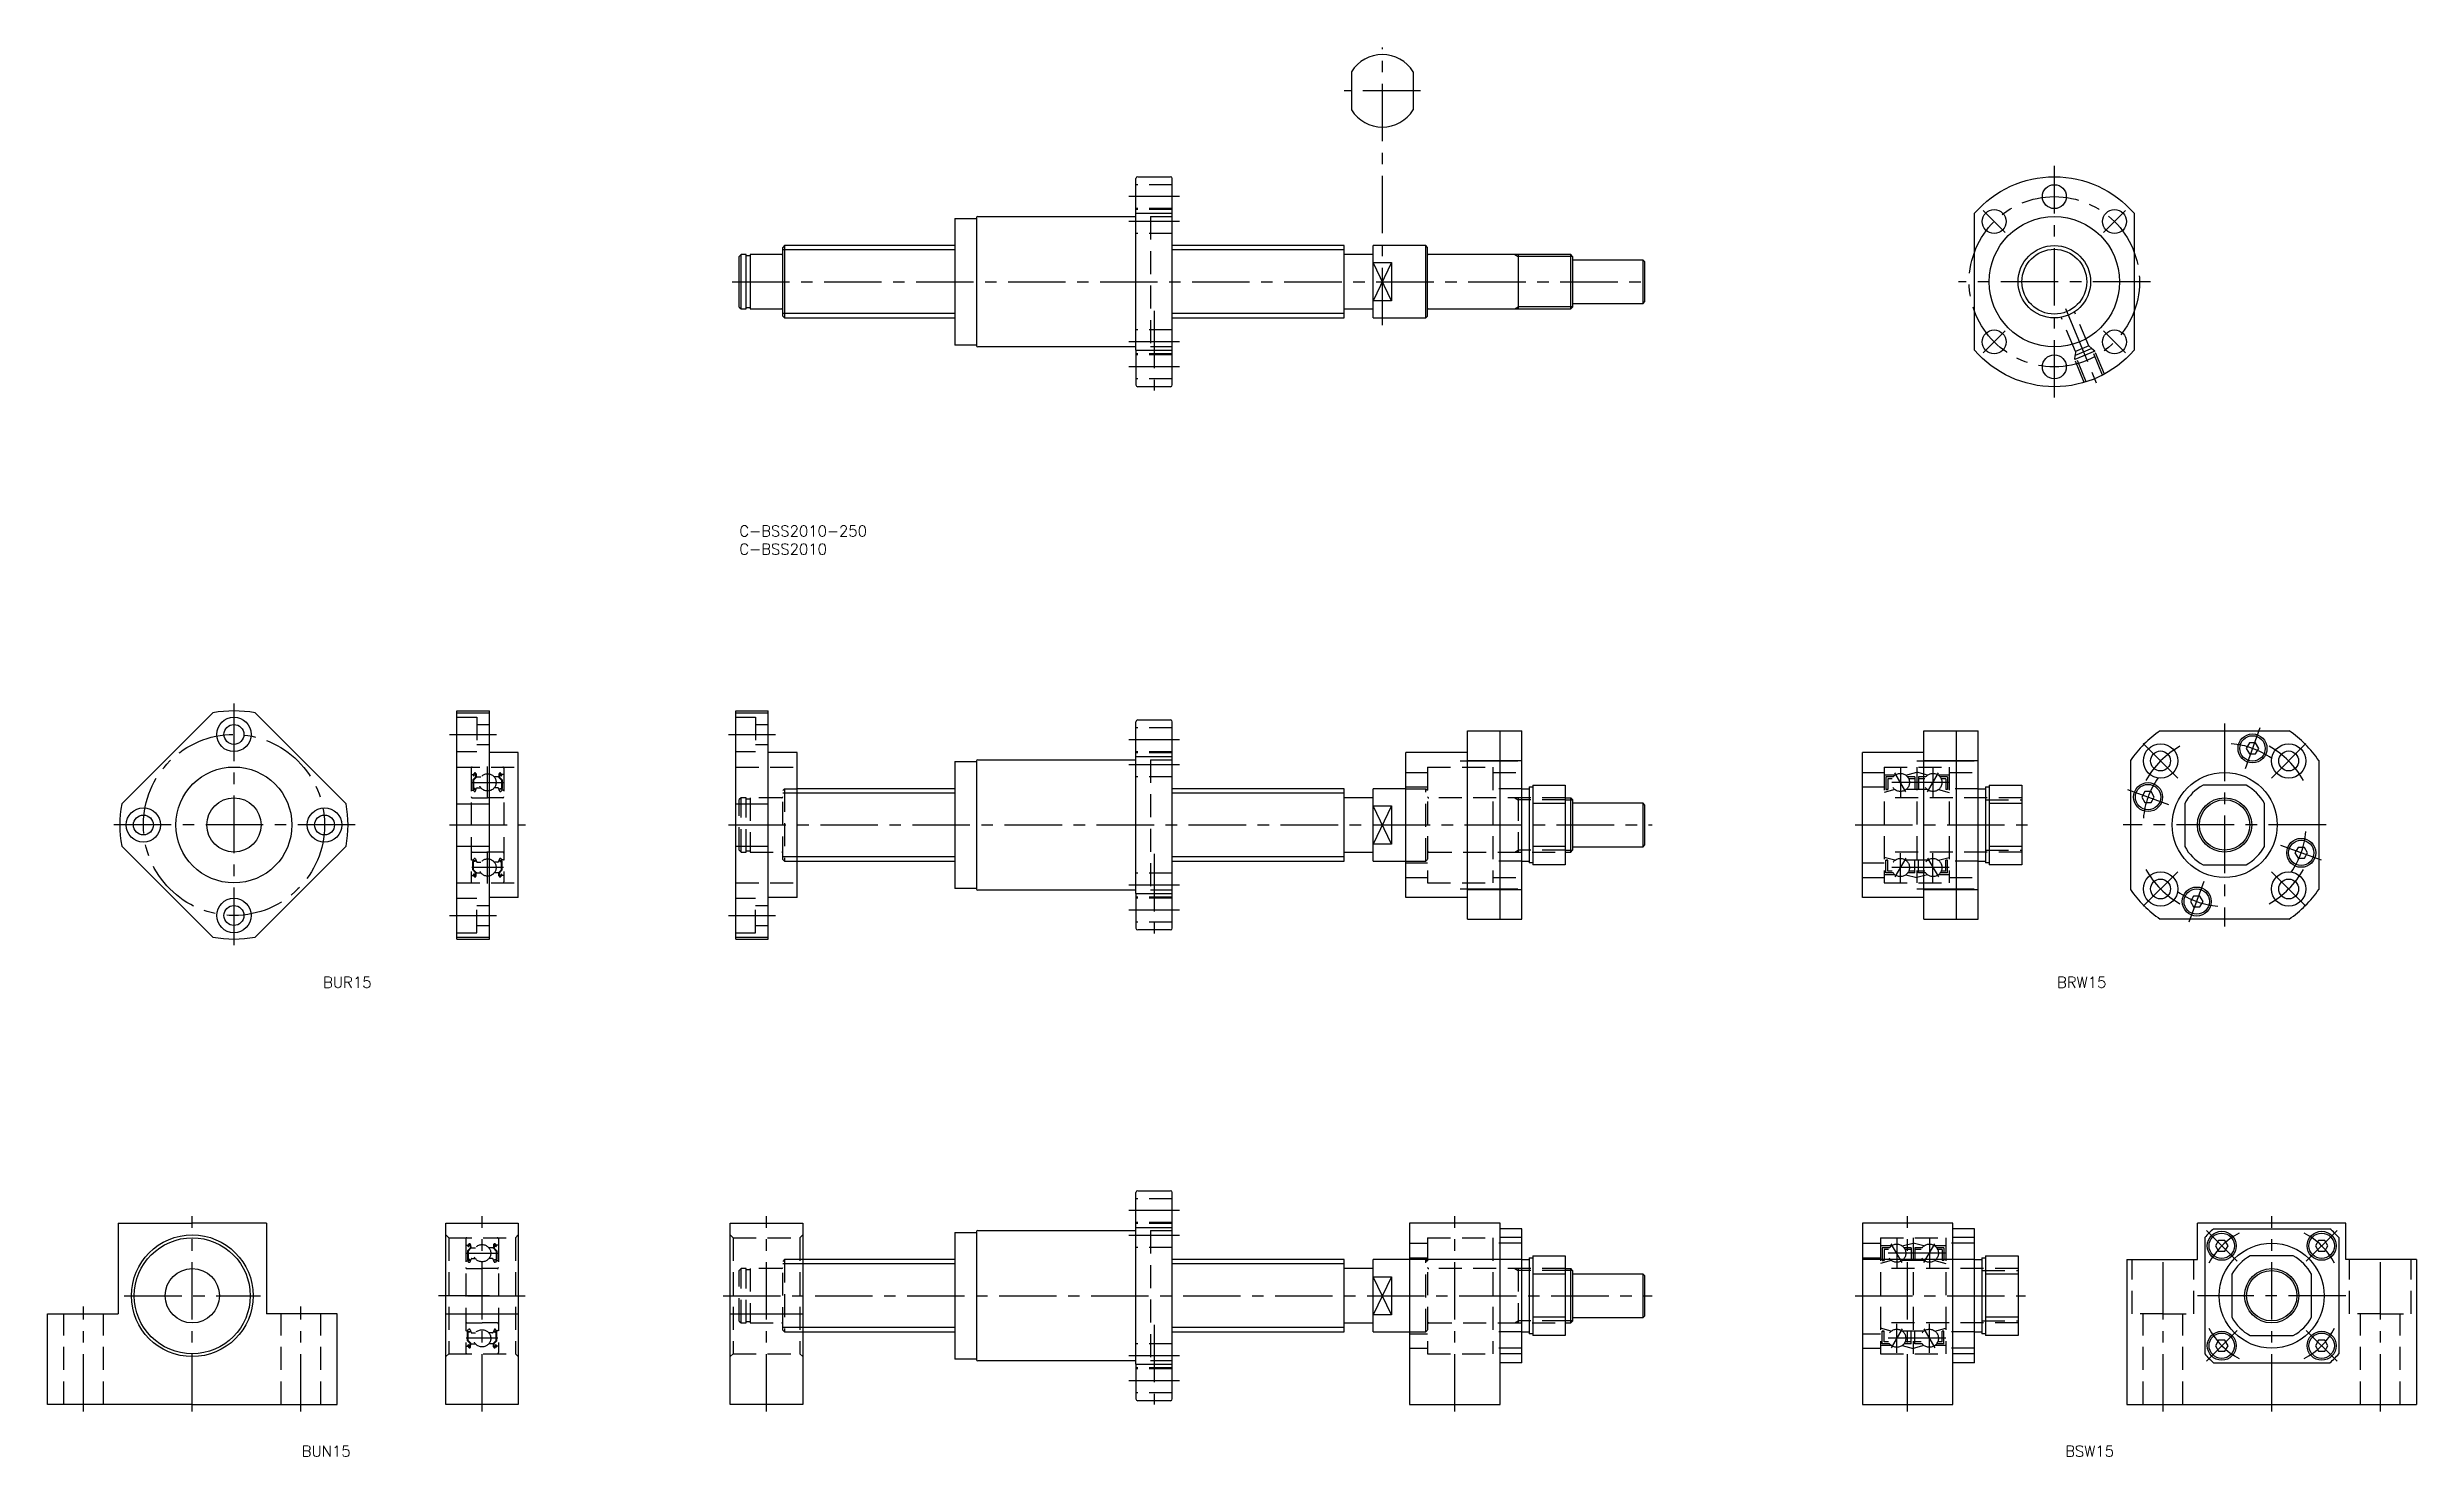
# Model space of a CAD drawing. Extents: x -191 to 463, y -257 to 132.
import ezdxf

# ---------------------------------------------------------------- set-up
doc = ezdxf.new("R2010")
doc.units = 0
doc.header["$LTSCALE"] = 0.5
doc.linetypes.add('CENTER', pattern=[50.8, 31.75, -6.35, 6.35, -6.35])
doc.linetypes.add('DASHED', pattern=[19.05, 12.7, -6.35])
doc.layers.get('0').update_dxf_attribs({"linetype": 'CONTINUOUS'})
doc.layers.add('CENTER', color=1, linetype='CENTER')
doc.styles.get("Standard").update_dxf_attribs({"font": 'txt.shx', "height": 3, "bigfont": 'bigfont.shx'})

# ---------------------------------------------------------------- blocks, each defined once
blk = doc.blocks.new('*U34')
at = {"color": 7, "linetype": 'CONTINUOUS'}
blk.add_text('BUR15', height=3, dxfattribs=at).set_placement((-114.89, -127.62))
blk = doc.blocks.new('*U35')
at = {"color": 7, "linetype": 'CONTINUOUS'}
blk.add_text('BRW15', height=3, dxfattribs=at).set_placement((363.75, -127.62))
blk = doc.blocks.new('*U36')
at = {"color": 7, "linetype": 'CONTINUOUS'}
blk.add_text('BUN15', height=3, dxfattribs=at).set_placement((-120.79, -257.08))
blk = doc.blocks.new('*U37')
at = {"color": 7, "linetype": 'CONTINUOUS'}
blk.add_text('BSW15', height=3, dxfattribs=at).set_placement((365.98, -257.08))
blk = doc.blocks.new('*U38')
at = {"color": 7, "linetype": 'CONTINUOUS'}
blk.add_text('C-BSS2010-250', height=3, dxfattribs=at).set_placement((0, -3))
blk = doc.blocks.new('*U39')
at = {"color": 7, "linetype": 'CONTINUOUS'}
blk.add_text('C-BSS2010', height=3, dxfattribs=at).set_placement((0, -8))

msp = doc.modelspace()

# ---------------------------------------------------------------- linework, layer by layer
at = {"color": 7, "linetype": 'CONTINUOUS'}
for p, q in [((169, 125.32), (169, 114.79)), ((186, 125.32), (186, 114.79)), ((109.5, 86.23), (109.5, 95.84)), ((110, 96.34), (119, 96.34)), ((119.5, 38.84), (119.5, 95.84)), ((65.5, 85.04), (65.5, 49.64)), ((65.8, 85.34), (109.5, 85.34)), ((109.5, 48.45), (109.5, 86.23)), ((109.5, 86.23), (119.5, 86.23)), ((341, 48.45), (341, 86.23)), ((385, 86.23), (385, 48.45)), ((59.5, 84.84), (59.5, 49.84)), ((59.5, 84.84), (65.5, 84.84)), ((0.5, 74.84), (0, 74.34)), ((0, 60.34), (0, 74.34)), ((1.85, 74.84), (0.5, 74.84)), ((0.5, 59.84), (0.5, 74.84)), ((1.85, 59.84), (1.85, 74.84)), ((3, 74.49), (1.85, 74.49)), ((11.7, 74.84), (3, 74.84)), ((3, 74.84), (3, 59.84)), ((12.5, 77.34), (12, 76.84)), ((12, 57.84), (12, 76.84)), ((12.5, 77.34), (12.5, 57.34)), ((59.5, 77.34), (12.5, 77.34)), ((167, 77.34), (119.5, 77.34)), ((167, 57.34), (167, 77.34)), ((175, 74.84), (167, 74.84)), ((189.5, 77.34), (175, 77.34)), ((175, 57.34), (175, 77.34)), ((175, 72.61), (180, 72.61)), ((180, 72.61), (180, 62.07)), ((190, 76.84), (189.5, 77.34)), ((189.5, 57.34), (189.5, 77.34)), ((190, 57.84), (190, 76.84)), ((229.5, 74.84), (190.3, 74.84)), ((215, 74.84), (215, 59.84)), ((230, 74.34), (229.5, 74.84)), ((229.5, 59.84), (229.5, 74.84)), ((230, 74.34), (230, 60.34)), ((249.5, 73.34), (230, 73.34)), ((250, 72.84), (249.5, 73.34)), ((249.5, 61.34), (249.5, 73.34)), ((250, 61.84), (250, 72.84)), ((0, 60.34), (0.5, 59.84)), ((0.5, 59.84), (1.85, 59.84)), ((1.85, 60.19), (3, 60.19)), ((3, 59.84), (11.7, 59.84)), ((167, 59.84), (175, 59.84)), ((180, 62.07), (175, 62.07)), ((190.3, 59.84), (229.5, 59.84)), ((229.5, 59.84), (230, 60.34)), ((230, 61.34), (249.5, 61.34)), ((249.5, 61.34), (250, 61.84)), ((12, 57.84), (12.5, 57.34)), ((12.5, 57.34), (59.5, 57.34)), ((119.5, 57.34), (167, 57.34)), ((175, 57.34), (189.5, 57.34)), ((189.5, 57.34), (190, 57.84)), ((65.5, 49.84), (59.5, 49.84)), ((109.5, 49.34), (65.8, 49.34)), ((109.5, 48.45), (109.5, 38.84)), ((109.5, 48.45), (119.5, 48.45)), ((119, 38.34), (110, 38.34)), ((-170.46, -76.85), (-145.31, -51.7)), ((-133.69, -51.7), (-108.54, -76.85)), ((-78, -114.16), (-78, -51.16)), ((-78, -51.16), (-69, -51.16)), ((-78, -51.7), (-69, -51.7)), ((-69, -114.16), (-69, -51.16)), ((-1, -114.16), (-1, -51.16)), ((-1, -51.16), (8, -51.16)), ((-1, -51.7), (8, -51.7)), ((8, -114.16), (8, -51.16)), ((109.5, -63.77), (109.5, -54.16)), ((110, -53.66), (119, -53.66)), ((119.5, -111.16), (119.5, -54.16)), ((201, -108.66), (201, -56.66)), ((201, -56.66), (216, -56.66)), ((210, -108.66), (210, -56.66)), ((216, -108.66), (216, -56.66)), ((327, -108.66), (327, -56.66)), ((327, -56.66), (342, -56.66)), ((336, -108.66), (336, -56.66)), ((342, -108.66), (342, -56.66)), ((392.22, -56.66), (427.78, -56.66)), ((-61, -62.66), (-69, -62.66)), ((-61, -102.66), (-61, -62.66)), ((16, -62.66), (8, -62.66)), ((16, -102.66), (16, -62.66)), ((59.5, -65.16), (59.5, -100.16)), ((59.5, -65.16), (65.5, -65.16)), ((65.5, -64.96), (65.5, -100.36)), ((65.8, -64.66), (109.5, -64.66)), ((109.5, -101.55), (109.5, -63.77)), ((109.5, -63.77), (119.5, -63.77)), ((184, -102.66), (184, -62.66)), ((201, -62.66), (184, -62.66)), ((201, -64.88), (216, -64.88)), ((310, -102.66), (310, -62.66)), ((327, -62.66), (310, -62.66)), ((327, -64.88), (342, -64.88)), ((384, -64.88), (384, -100.44)), ((436, -64.88), (436, -100.44)), ((219, -71.66), (228, -71.66)), ((219, -71.66), (219, -93.66)), ((228, -71.66), (228, -93.66)), ((345, -71.66), (354, -71.66)), ((345, -71.66), (345, -93.66)), ((354, -71.66), (354, -93.66)), ((415.94, -71.66), (404.06, -71.66)), ((-78, -76.85), (-69, -76.85)), ((-1, -76.85), (8, -76.85)), ((59.5, -72.66), (16, -72.66)), ((167, -72.66), (119.5, -72.66)), ((167, -92.66), (167, -72.66)), ((175, -75.16), (167, -75.16)), ((184, -72.66), (175, -72.66)), ((175, -92.66), (175, -72.66)), ((175, -77.39), (180, -77.39)), ((180, -77.39), (180, -87.93)), ((216, -72.66), (218, -72.66)), ((218, -72.16), (218, -93.16)), ((218, -72.16), (219, -72.16)), ((228, -76.72), (219, -76.72)), ((228, -75.16), (229.5, -75.16)), ((230, -75.66), (229.5, -75.16)), ((229.5, -90.16), (229.5, -75.16)), ((230, -75.66), (230, -89.66)), ((249.5, -76.66), (230, -76.66)), ((250, -77.16), (249.5, -76.66)), ((249.5, -88.66), (249.5, -76.66)), ((250, -88.16), (250, -77.16)), ((342, -72.66), (344, -72.66)), ((344, -72.16), (344, -93.16)), ((344, -72.16), (345, -72.16)), ((354, -76.72), (345, -76.72)), ((399, -76.72), (399, -88.6)), ((421, -88.6), (421, -76.72)), ((-170.46, -88.47), (-145.31, -113.62)), ((-133.69, -113.62), (-108.54, -88.47)), ((-78, -88.47), (-69, -88.47)), ((-1, -88.47), (8, -88.47)), ((167, -90.16), (175, -90.16)), ((180, -87.93), (175, -87.93)), ((228, -88.6), (219, -88.6)), ((228, -90.16), (229.5, -90.16)), ((229.5, -90.16), (230, -89.66)), ((230, -88.66), (249.5, -88.66)), ((249.5, -88.66), (250, -88.16)), ((354, -88.6), (345, -88.6)), ((16, -92.66), (59.5, -92.66)), ((119.5, -92.66), (167, -92.66)), ((175, -92.66), (184, -92.66)), ((216, -92.66), (218, -92.66)), ((219, -93.16), (218, -93.16)), ((228, -93.66), (219, -93.66)), ((342, -92.66), (344, -92.66)), ((345, -93.16), (344, -93.16)), ((354, -93.66), (345, -93.66)), ((404.06, -93.66), (415.94, -93.66)), ((-61, -102.66), (-69, -102.66)), ((16, -102.66), (8, -102.66)), ((65.5, -100.16), (59.5, -100.16)), ((109.5, -100.66), (65.8, -100.66)), ((109.5, -101.55), (109.5, -111.16)), ((109.5, -101.55), (119.5, -101.55)), ((201, -102.66), (184, -102.66)), ((201, -100.44), (216, -100.44)), ((327, -102.66), (310, -102.66)), ((327, -100.44), (342, -100.44)), ((201, -108.66), (216, -108.66)), ((327, -108.66), (342, -108.66)), ((427.78, -108.66), (392.22, -108.66)), ((-78, -113.62), (-69, -113.62)), ((-78, -114.16), (-69, -114.16)), ((-1, -113.62), (8, -113.62)), ((-1, -114.16), (8, -114.16)), ((119, -111.66), (110, -111.66)), ((109.5, -193.77), (109.5, -184.16)), ((110, -183.66), (119, -183.66)), ((119.5, -241.16), (119.5, -184.16)), ((-171.5, -192.66), (-151, -192.66)), ((-171.5, -192.66), (-171.5, -217.66)), ((-130.5, -192.66), (-151, -192.66)), ((-130.5, -192.66), (-130.5, -217.66)), ((-81, -242.66), (-81, -192.66)), ((-81, -192.66), (-61, -192.66)), ((-61, -192.66), (-61, -242.66)), ((-2.5, -242.66), (-2.5, -192.66)), ((-2.5, -192.66), (17.5, -192.66)), ((17.5, -192.66), (17.5, -242.66)), ((59.5, -195.16), (59.5, -230.16)), ((59.5, -195.16), (65.5, -195.16)), ((65.5, -194.96), (65.5, -230.36)), ((65.8, -194.66), (109.5, -194.66)), ((109.5, -231.55), (109.5, -193.77)), ((109.5, -193.77), (119.5, -193.77)), ((210, -192.66), (185, -192.66)), ((185, -192.66), (185, -242.66)), ((210, -242.66), (210, -192.66)), ((216, -194.16), (210, -194.16)), ((216, -231.16), (216, -194.16)), ((335, -192.66), (310, -192.66)), ((310, -192.66), (310, -242.66)), ((335, -242.66), (335, -192.66)), ((341, -194.16), (335, -194.16)), ((341, -231.16), (341, -194.16)), ((443.5, -192.66), (402.5, -192.66)), ((402.5, -202.66), (402.5, -192.66)), ((406.94, -194.16), (439.06, -194.16)), ((443.5, -202.66), (443.5, -192.66)), ((59.5, -202.66), (17.5, -202.66)), ((167, -202.66), (119.5, -202.66)), ((167, -222.66), (167, -202.66)), ((210, -202.66), (175, -202.66)), ((175, -222.66), (175, -202.66)), ((216, -196.6), (210, -196.6)), ((216, -202.66), (218, -202.66)), ((218, -202.16), (218, -223.16)), ((218, -202.16), (219, -202.16)), ((219, -201.66), (228, -201.66)), ((219, -201.66), (219, -223.66)), ((228, -201.66), (228, -223.66)), ((335, -202.66), (310, -202.66)), ((341, -196.6), (335, -196.6)), ((341, -202.66), (343, -202.66)), ((343, -202.16), (343, -223.16)), ((343, -202.16), (344, -202.16)), ((344, -201.66), (353, -201.66)), ((344, -201.66), (344, -223.66)), ((353, -201.66), (353, -223.66)), ((383, -202.66), (383, -242.66)), ((383, -202.66), (402.5, -202.66)), ((404.5, -196.6), (404.5, -228.72)), ((428.94, -201.66), (417.06, -201.66)), ((441.5, -196.6), (441.5, -228.72)), ((463, -202.66), (443.5, -202.66)), ((463, -202.66), (463, -242.66)), ((175, -205.16), (167, -205.16)), ((175, -207.39), (180, -207.39)), ((180, -207.39), (180, -217.93)), ((228, -206.72), (219, -206.72)), ((228, -205.16), (229.5, -205.16)), ((230, -205.66), (229.5, -205.16)), ((229.5, -220.16), (229.5, -205.16)), ((230, -205.66), (230, -219.66)), ((249.5, -206.66), (230, -206.66)), ((250, -207.16), (249.5, -206.66)), ((249.5, -218.66), (249.5, -206.66)), ((250, -218.16), (250, -207.16)), ((353, -206.72), (344, -206.72)), ((412, -206.72), (412, -218.6)), ((434, -218.6), (434, -206.72)), ((-191, -242.66), (-191, -217.66)), ((-111, -242.66), (-111, -217.66)), ((-81, -217.66), (-61, -217.66)), ((-2.5, -217.66), (17.5, -217.66)), ((167, -220.16), (175, -220.16)), ((180, -217.93), (175, -217.93)), ((228, -218.6), (219, -218.6)), ((228, -220.16), (229.5, -220.16)), ((229.5, -220.16), (230, -219.66)), ((230, -218.66), (249.5, -218.66)), ((249.5, -218.66), (250, -218.16)), ((353, -218.6), (344, -218.6)), ((17.5, -222.66), (59.5, -222.66)), ((119.5, -222.66), (167, -222.66)), ((175, -222.66), (185, -222.66)), ((216, -228.72), (210, -228.72)), ((216, -222.66), (218, -222.66)), ((219, -223.16), (218, -223.16)), ((228, -223.66), (219, -223.66)), ((341, -228.72), (335, -228.72)), ((341, -222.66), (343, -222.66)), ((344, -223.16), (343, -223.16)), ((353, -223.66), (344, -223.66)), ((417.06, -223.66), (428.94, -223.66)), ((65.5, -230.16), (59.5, -230.16)), ((109.5, -230.66), (65.8, -230.66)), ((109.5, -231.55), (109.5, -241.16)), ((109.5, -231.55), (119.5, -231.55)), ((216, -231.16), (210, -231.16)), ((341, -231.16), (335, -231.16)), ((406.94, -231.16), (439.06, -231.16)), ((119, -241.66), (110, -241.66)), ((-151, -242.66), (-191, -242.66)), ((-151, -242.66), (-111, -242.66)), ((-61, -242.66), (-81, -242.66)), ((17.5, -242.66), (-2.5, -242.66)), ((185, -242.66), (210, -242.66)), ((310, -242.66), (335, -242.66)), ((383, -242.66), (463, -242.66))]:
    msp.add_line(p, q, dxfattribs=at)
at = {"color": 3, "linetype": 'DASHED'}
for p, q in [((119.5, 94.14), (109.5, 94.14)), ((119.5, 87.54), (109.5, 87.54)), ((119.5, 87.26), (109.5, 87.26)), ((113.5, 85.34), (113.5, 49.34)), ((113.5, 85.34), (119.5, 85.34)), ((119.5, 80.66), (109.5, 80.66)), ((372.5, 49.63), (368.6, 59.05)), ((119.5, 54.02), (109.5, 54.02)), ((368.81, 48.1), (364.9, 57.52)), ((119.5, 47.42), (109.5, 47.42)), ((119.5, 47.14), (109.5, 47.14)), ((119.5, 49.34), (113.5, 49.34)), ((374.19, 48.16), (368.65, 45.87)), ((368.65, 45.87), (368.79, 46.94)), ((371.27, 39.54), (368.65, 45.87)), ((373.31, 48.88), (368.76, 47)), ((368.81, 48.1), (368.76, 47)), ((371.79, 39.7), (368.76, 47)), ((372.5, 49.63), (368.81, 48.1)), ((372.5, 49.63), (373.31, 48.88)), ((376.33, 41.58), (373.31, 48.88)), ((374.19, 48.16), (373.33, 48.82)), ((376.81, 41.84), (374.19, 48.16)), ((119.5, 40.54), (109.5, 40.54)), ((-78, -52.91), (-72.5, -52.91)), ((-72.5, -52.91), (-72.5, -62.41)), ((-72.5, -54.91), (-69, -54.91)), ((-1, -52.91), (4.5, -52.91)), ((4.5, -52.91), (4.5, -62.41)), ((4.5, -54.91), (8, -54.91)), ((119.5, -55.86), (109.5, -55.86)), ((-78, -62.41), (-72.5, -62.41)), ((-72.5, -60.41), (-69, -60.41)), ((-1, -62.41), (4.5, -62.41)), ((4.5, -60.41), (8, -60.41)), ((119.5, -62.46), (109.5, -62.46)), ((119.5, -62.74), (109.5, -62.74)), ((113.5, -64.66), (113.5, -100.66)), ((113.5, -64.66), (119.5, -64.66)), ((-78, -66.66), (-61, -66.66)), ((-74, -66.96), (-74, -98.36)), ((-73.9, -68.71), (-73.44, -68.71)), ((-72.82, -69.48), (-73.57, -70.23)), ((-73.57, -70.23), (-73.57, -72.61)), ((-73.44, -68.71), (-73.19, -68.41)), ((-73.26, -69.12), (-73.42, -68.99)), ((-72.62, -69.56), (-73.37, -70.31)), ((-73.37, -70.31), (-73.37, -72.61)), ((-73.29, -68.84), (-73.04, -68.54)), ((-73.13, -68.97), (-73.29, -68.84)), ((-73.26, -69.12), (-73.13, -68.97)), ((-72.86, -68.6), (-72.82, -69.48)), ((-72.66, -68.58), (-72.6, -69.32)), ((-72.62, -69.09), (-72.62, -69.56)), ((-72.5, -69.41), (-71.35, -69.41)), ((-66.5, -69.41), (-67.65, -69.41)), ((-66.34, -68.58), (-66.4, -69.32)), ((-66.38, -69.09), (-66.38, -69.56)), ((-66.38, -69.56), (-65.63, -70.31)), ((-66.14, -68.6), (-66.18, -69.48)), ((-66.18, -69.48), (-65.43, -70.23)), ((-65.71, -68.84), (-65.96, -68.54)), ((-65.87, -68.97), (-65.71, -68.84)), ((-65.74, -69.12), (-65.87, -68.97)), ((-65.56, -68.71), (-65.81, -68.41)), ((-65.74, -69.12), (-65.58, -68.99)), ((-65.63, -70.31), (-65.63, -72.61)), ((-65.1, -68.71), (-65.56, -68.71)), ((-65.43, -70.23), (-65.43, -72.61)), ((-65, -66.96), (-65, -98.36)), ((-1, -66.66), (16, -66.66)), ((119.5, -69.34), (109.5, -69.34)), ((184, -68.16), (190, -68.16)), ((190, -66.66), (208, -66.66)), ((190, -66.66), (190, -98.66)), ((208, -66.66), (208, -98.66)), ((208, -68.16), (216, -68.16)), ((310, -68.16), (316, -68.16)), ((316, -66.66), (334, -66.66)), ((316, -66.66), (316, -98.66)), ((319, -68.91), (316, -68.91)), ((316.5, -69.41), (316.5, -72.91)), ((318.5, -69.41), (316.5, -69.41)), ((317, -69.91), (317, -72.91)), ((318.21, -69.91), (317, -69.91)), ((322, -68.91), (325, -68.11)), ((324.5, -69.41), (322.5, -69.41)), ((324.5, -69.91), (322.79, -69.91)), ((324.5, -69.41), (324.5, -72.91)), ((325, -66.66), (325, -98.66)), ((328, -68.91), (325, -68.11)), ((325.5, -69.41), (325.5, -72.91)), ((327.5, -69.41), (325.5, -69.41)), ((327.21, -69.91), (325.5, -69.91)), ((334, -68.91), (331, -68.91)), ((333.5, -69.41), (331.5, -69.41)), ((333, -69.91), (331.79, -69.91)), ((333, -69.91), (333, -72.91)), ((333.5, -69.41), (333.5, -72.91)), ((334, -66.66), (334, -98.66)), ((334, -68.16), (342, -68.16)), ((-73.8, -73.01), (-73.5, -73.01)), ((-73.7, -75.16), (-69.5, -75.16)), ((-73.5, -73.01), (-73.22, -73.34)), ((-72.92, -72.61), (-73.37, -72.61)), ((-73.37, -72.81), (-72.92, -72.81)), ((-73.07, -73.41), (-73.01, -73.41)), ((-72.92, -72.81), (-72.92, -72.61)), ((-72.82, -73.28), (-72.55, -72.54)), ((-72.36, -72.41), (-71.35, -72.41)), ((-65.3, -75.16), (-69.5, -75.16)), ((-66.64, -72.41), (-67.65, -72.41)), ((-66.18, -73.28), (-66.45, -72.54)), ((-66.08, -72.81), (-66.08, -72.61)), ((-66.08, -72.61), (-65.63, -72.61)), ((-65.63, -72.81), (-66.08, -72.81)), ((-65.93, -73.41), (-65.99, -73.41)), ((-65.5, -73.01), (-65.78, -73.34)), ((-65.2, -73.01), (-65.5, -73.01)), ((0.5, -75.16), (0, -75.66)), ((0, -89.66), (0, -75.66)), ((1.85, -75.16), (0.5, -75.16)), ((0.5, -90.16), (0.5, -75.16)), ((1.85, -90.16), (1.85, -75.16)), ((3, -75.51), (1.85, -75.51)), ((11.7, -75.16), (3, -75.16)), ((3, -75.16), (3, -90.16)), ((12.5, -72.66), (12, -73.16)), ((12, -92.16), (12, -73.16)), ((16, -73.87), (12, -73.87)), ((12.5, -72.66), (12.5, -92.66)), ((12.5, -72.66), (16, -72.66)), ((184, -72.16), (190, -72.16)), ((184, -72.66), (189.5, -72.66)), ((190, -73.16), (189.5, -72.66)), ((189.5, -92.66), (189.5, -72.66)), ((228, -75.16), (190.3, -75.16)), ((216, -72.66), (208, -72.66)), ((214.06, -75.16), (215, -75.7)), ((215, -75.16), (215, -90.16)), ((228, -75.7), (215, -75.7)), ((310, -72.16), (316, -72.16)), ((319, -72.91), (316, -73.71)), ((354, -75.16), (316, -75.16)), ((317, -72.91), (316.5, -72.91)), ((316.5, -72.91), (317, -72.91)), ((328, -72.91), (322, -72.91)), ((331, -72.91), (334, -73.71)), ((333.5, -72.91), (333, -72.91)), ((342, -72.66), (334, -72.66)), ((344, -75.7), (354, -75.7)), ((-73.7, -90.16), (-69.5, -90.16)), ((-65.3, -90.16), (-69.5, -90.16)), ((0, -89.66), (0.5, -90.16)), ((0.5, -90.16), (1.85, -90.16)), ((1.85, -89.81), (3, -89.81)), ((3, -90.16), (11.7, -90.16)), ((16, -91.45), (12, -91.45)), ((190.3, -90.16), (228, -90.16)), ((214.06, -90.16), (215, -89.62)), ((228, -89.62), (215, -89.62)), ((354, -90.16), (316, -90.16)), ((344, -89.62), (354, -89.62)), ((-73.9, -96.61), (-73.44, -96.61)), ((-73.8, -92.31), (-73.5, -92.31)), ((-73.57, -95.09), (-73.57, -92.71)), ((-72.82, -95.84), (-73.57, -95.09)), ((-73.5, -92.31), (-73.22, -91.98)), ((-73.44, -96.61), (-73.19, -96.91)), ((-73.26, -96.2), (-73.42, -96.33)), ((-73.37, -92.51), (-72.92, -92.51)), ((-73.37, -95.01), (-73.37, -92.71)), ((-72.92, -92.71), (-73.37, -92.71)), ((-72.62, -95.76), (-73.37, -95.01)), ((-73.13, -96.35), (-73.29, -96.48)), ((-73.29, -96.48), (-73.04, -96.78)), ((-73.26, -96.2), (-73.13, -96.35)), ((-73.07, -91.91), (-73.01, -91.91)), ((-72.92, -92.51), (-72.92, -92.71)), ((-72.86, -96.72), (-72.82, -95.84)), ((-72.82, -92.04), (-72.55, -92.78)), ((-72.66, -96.74), (-72.6, -96)), ((-72.62, -96.23), (-72.62, -95.76)), ((-72.5, -95.91), (-71.35, -95.91)), ((-72.36, -92.91), (-71.35, -92.91)), ((-66.64, -92.91), (-67.65, -92.91)), ((-66.5, -95.91), (-67.65, -95.91)), ((-66.18, -92.04), (-66.45, -92.78)), ((-66.34, -96.74), (-66.4, -96)), ((-66.38, -95.76), (-65.63, -95.01)), ((-66.38, -96.23), (-66.38, -95.76)), ((-66.18, -95.84), (-65.43, -95.09)), ((-66.14, -96.72), (-66.18, -95.84)), ((-66.08, -92.51), (-66.08, -92.71)), ((-65.63, -92.51), (-66.08, -92.51)), ((-66.08, -92.71), (-65.63, -92.71)), ((-65.93, -91.91), (-65.99, -91.91)), ((-65.71, -96.48), (-65.96, -96.78)), ((-65.74, -96.2), (-65.87, -96.35)), ((-65.87, -96.35), (-65.71, -96.48)), ((-65.56, -96.61), (-65.81, -96.91)), ((-65.5, -92.31), (-65.78, -91.98)), ((-65.74, -96.2), (-65.58, -96.33)), ((-65.63, -95.01), (-65.63, -92.71)), ((-65.1, -96.61), (-65.56, -96.61)), ((-65.2, -92.31), (-65.5, -92.31)), ((-65.43, -95.09), (-65.43, -92.71)), ((12, -92.16), (12.5, -92.66)), ((12.5, -92.66), (16, -92.66)), ((119.5, -95.98), (109.5, -95.98)), ((184, -92.66), (189.5, -92.66)), ((184, -93.16), (190, -93.16)), ((184, -97.16), (190, -97.16)), ((189.5, -92.66), (190, -92.16)), ((216, -92.66), (208, -92.66)), ((208, -97.16), (216, -97.16)), ((310, -93.16), (316, -93.16)), ((310, -97.16), (316, -97.16)), ((319, -92.41), (316, -91.61)), ((319, -96.41), (316, -96.41)), ((316.5, -95.91), (316.5, -92.41)), ((317, -92.41), (316.5, -92.41)), ((316.5, -92.41), (317, -92.41)), ((318.5, -95.91), (316.5, -95.91)), ((317, -95.41), (317, -92.41)), ((318.21, -95.41), (317, -95.41)), ((328, -92.41), (322, -92.41)), ((322, -96.41), (325, -97.21)), ((324.5, -95.91), (322.5, -95.91)), ((324.5, -95.41), (322.79, -95.41)), ((324.5, -95.91), (324.5, -92.41)), ((328, -96.41), (325, -97.21)), ((325.5, -95.91), (325.5, -92.41)), ((327.21, -95.41), (325.5, -95.41)), ((327.5, -95.91), (325.5, -95.91)), ((331, -92.41), (334, -91.61)), ((334, -96.41), (331, -96.41)), ((333.5, -95.91), (331.5, -95.91)), ((333, -95.41), (331.79, -95.41)), ((333, -95.41), (333, -92.41)), ((333.5, -92.41), (333, -92.41)), ((333.5, -95.91), (333.5, -92.41)), ((342, -92.66), (334, -92.66)), ((334, -97.16), (342, -97.16)), ((-78, -98.66), (-61, -98.66)), ((-78, -102.91), (-72.5, -102.91)), ((-72.5, -112.41), (-72.5, -102.91)), ((-1, -98.66), (16, -98.66)), ((-1, -102.91), (4.5, -102.91)), ((4.5, -112.41), (4.5, -102.91)), ((119.5, -102.58), (109.5, -102.58)), ((119.5, -102.86), (109.5, -102.86)), ((119.5, -100.66), (113.5, -100.66)), ((190, -98.66), (208, -98.66)), ((316, -98.66), (334, -98.66)), ((-72.5, -104.91), (-69, -104.91)), ((-72.5, -110.41), (-69, -110.41)), ((4.5, -104.91), (8, -104.91)), ((4.5, -110.41), (8, -110.41)), ((119.5, -109.46), (109.5, -109.46)), ((-78, -112.41), (-72.5, -112.41)), ((-1, -112.41), (4.5, -112.41)), ((119.5, -185.86), (109.5, -185.86)), ((-81, -195.86), (-80.2, -196.66)), ((-61, -195.86), (-61.8, -196.66)), ((-2.5, -195.86), (-1.7, -196.66)), ((17.5, -195.86), (16.7, -196.66)), ((119.5, -192.46), (109.5, -192.46)), ((119.5, -192.74), (109.5, -192.74)), ((113.5, -194.66), (113.5, -230.66)), ((113.5, -194.66), (119.5, -194.66)), ((-80.2, -196.66), (-61.8, -196.66)), ((-80.2, -196.66), (-80.2, -228.66)), ((-75.5, -196.96), (-75.5, -228.36)), ((-75.4, -198.71), (-74.94, -198.71)), ((-74.32, -199.48), (-75.07, -200.23)), ((-75.07, -200.23), (-75.07, -202.61)), ((-74.94, -198.71), (-74.69, -198.41)), ((-74.76, -199.12), (-74.92, -198.99)), ((-74.12, -199.56), (-74.87, -200.31)), ((-74.87, -200.31), (-74.87, -202.61)), ((-74.42, -202.61), (-74.87, -202.61)), ((-74.79, -198.84), (-74.54, -198.54)), ((-74.63, -198.97), (-74.79, -198.84)), ((-74.76, -199.12), (-74.63, -198.97)), ((-74.42, -202.81), (-74.42, -202.61)), ((-74.36, -198.6), (-74.32, -199.48)), ((-74.32, -203.28), (-74.05, -202.54)), ((-74.16, -198.58), (-74.1, -199.32)), ((-74.12, -199.09), (-74.12, -199.56)), ((-74, -199.41), (-72.85, -199.41)), ((-73.86, -202.41), (-72.85, -202.41)), ((-68, -199.41), (-69.15, -199.41)), ((-68.14, -202.41), (-69.15, -202.41)), ((-67.68, -203.28), (-67.95, -202.54)), ((-67.84, -198.58), (-67.9, -199.32)), ((-67.88, -199.09), (-67.88, -199.56)), ((-67.88, -199.56), (-67.13, -200.31)), ((-67.64, -198.6), (-67.68, -199.48)), ((-67.68, -199.48), (-66.93, -200.23)), ((-67.58, -202.81), (-67.58, -202.61)), ((-67.58, -202.61), (-67.13, -202.61)), ((-67.21, -198.84), (-67.46, -198.54)), ((-67.37, -198.97), (-67.21, -198.84)), ((-67.24, -199.12), (-67.37, -198.97)), ((-67.06, -198.71), (-67.31, -198.41)), ((-67.24, -199.12), (-67.08, -198.99)), ((-67.13, -200.31), (-67.13, -202.61)), ((-66.6, -198.71), (-67.06, -198.71)), ((-66.93, -200.23), (-66.93, -202.61)), ((-66.5, -196.96), (-66.5, -228.36)), ((-61.8, -196.66), (-61.8, -228.66)), ((-1.7, -196.66), (16.7, -196.66)), ((-1.7, -196.66), (-1.7, -228.66)), ((12.5, -202.66), (12, -203.16)), ((12.5, -202.66), (12.5, -222.66)), ((17.5, -202.66), (12.5, -202.66)), ((16.7, -196.66), (16.7, -228.66)), ((119.5, -199.34), (109.5, -199.34)), ((185, -198.16), (190, -198.16)), ((185, -202.16), (190, -202.16)), ((190, -203.16), (189.5, -202.66)), ((189.5, -222.66), (189.5, -202.66)), ((190, -196.66), (208, -196.66)), ((190, -196.66), (190, -228.66)), ((208, -196.66), (208, -228.66)), ((216, -198.16), (208, -198.16)), ((216, -202.66), (210, -202.66)), ((310, -198.16), (315, -198.16)), ((310, -202.16), (315, -202.16)), ((315, -196.66), (333, -196.66)), ((315, -196.66), (315, -228.66)), ((318, -198.91), (315, -198.91)), ((315.5, -199.41), (315.5, -202.91)), ((317.5, -199.41), (315.5, -199.41)), ((316, -199.91), (316, -202.91)), ((317.21, -199.91), (316, -199.91)), ((321, -198.91), (324, -198.11)), ((323.5, -199.41), (321.5, -199.41)), ((323.5, -199.91), (321.79, -199.91)), ((323.5, -199.41), (323.5, -202.91)), ((324, -196.66), (324, -228.66)), ((327, -198.91), (324, -198.11)), ((324.5, -199.41), (324.5, -202.91)), ((326.5, -199.41), (324.5, -199.41)), ((326.21, -199.91), (324.5, -199.91)), ((333, -198.91), (330, -198.91)), ((332.5, -199.41), (330.5, -199.41)), ((332, -199.91), (330.79, -199.91)), ((332, -199.91), (332, -202.91)), ((332.5, -199.41), (332.5, -202.91)), ((333, -196.66), (333, -228.66)), ((341, -198.16), (333, -198.16)), ((341, -202.66), (335, -202.66)), ((384.5, -217.66), (384.5, -202.66)), ((401.5, -217.66), (401.5, -202.66)), ((444.5, -217.66), (444.5, -202.66)), ((461.5, -217.66), (461.5, -202.66)), ((-75.3, -203.01), (-75, -203.01)), ((-75.2, -205.16), (-71, -205.16)), ((-75, -203.01), (-74.72, -203.34)), ((-74.87, -202.81), (-74.42, -202.81)), ((-74.57, -203.41), (-74.51, -203.41)), ((-66.8, -205.16), (-71, -205.16)), ((-67.13, -202.81), (-67.58, -202.81)), ((-67.43, -203.41), (-67.49, -203.41)), ((-67, -203.01), (-67.28, -203.34)), ((-66.7, -203.01), (-67, -203.01)), ((0.5, -205.16), (0, -205.66)), ((0, -219.66), (0, -205.66)), ((1.85, -205.16), (0.5, -205.16)), ((0.5, -220.16), (0.5, -205.16)), ((1.85, -220.16), (1.85, -205.16)), ((3, -205.51), (1.85, -205.51)), ((11.7, -205.16), (3, -205.16)), ((3, -205.16), (3, -220.16)), ((12, -222.16), (12, -203.16)), ((17.5, -203.87), (12, -203.87)), ((228, -205.16), (190.3, -205.16)), ((214.06, -205.16), (215, -205.7)), ((215, -205.16), (215, -220.16)), ((228, -205.7), (215, -205.7)), ((318, -202.91), (315, -203.71)), ((353, -205.16), (315, -205.16)), ((316, -202.91), (315.5, -202.91)), ((315.5, -202.91), (316, -202.91)), ((327, -202.91), (321, -202.91)), ((330, -202.91), (333, -203.71)), ((332.5, -202.91), (332, -202.91)), ((343, -205.7), (353, -205.7)), ((-186.5, -242.66), (-186.5, -217.66)), ((-175.5, -242.66), (-175.5, -217.66)), ((-126.5, -242.66), (-126.5, -217.66)), ((-115.5, -242.66), (-115.5, -217.66)), ((-75.3, -222.31), (-75, -222.31)), ((-75.2, -220.16), (-71, -220.16)), ((-75, -222.31), (-74.72, -221.98)), ((-74.57, -221.91), (-74.51, -221.91)), ((-74.32, -222.04), (-74.05, -222.78)), ((-66.8, -220.16), (-71, -220.16)), ((-67.68, -222.04), (-67.95, -222.78)), ((-67.43, -221.91), (-67.49, -221.91)), ((-67, -222.31), (-67.28, -221.98)), ((-66.7, -222.31), (-67, -222.31)), ((0, -219.66), (0.5, -220.16)), ((0.5, -220.16), (1.85, -220.16)), ((1.85, -219.81), (3, -219.81)), ((3, -220.16), (11.7, -220.16)), ((17.5, -221.45), (12, -221.45)), ((12, -222.16), (12.5, -222.66)), ((189.5, -222.66), (190, -222.16)), ((190.3, -220.16), (228, -220.16)), ((214.06, -220.16), (215, -219.62)), ((228, -219.62), (215, -219.62)), ((353, -220.16), (315, -220.16)), ((318, -222.41), (315, -221.61)), ((330, -222.41), (333, -221.61)), ((343, -219.62), (353, -219.62)), ((393, -217.66), (384.5, -217.66)), ((387.5, -242.66), (387.5, -217.66)), ((393, -217.66), (401.5, -217.66)), ((398.5, -242.66), (398.5, -217.66)), ((453, -217.66), (444.5, -217.66)), ((447.5, -242.66), (447.5, -217.66)), ((453, -217.66), (461.5, -217.66)), ((458.5, -242.66), (458.5, -217.66)), ((-81, -229.46), (-80.2, -228.66)), ((-80.2, -228.66), (-61.8, -228.66)), ((-75.4, -226.61), (-74.94, -226.61)), ((-75.07, -225.09), (-75.07, -222.71)), ((-74.32, -225.84), (-75.07, -225.09)), ((-74.94, -226.61), (-74.69, -226.91)), ((-74.76, -226.2), (-74.92, -226.33)), ((-74.87, -222.51), (-74.42, -222.51)), ((-74.87, -225.01), (-74.87, -222.71)), ((-74.42, -222.71), (-74.87, -222.71)), ((-74.12, -225.76), (-74.87, -225.01)), ((-74.63, -226.35), (-74.79, -226.48)), ((-74.79, -226.48), (-74.54, -226.78)), ((-74.76, -226.2), (-74.63, -226.35)), ((-74.42, -222.51), (-74.42, -222.71)), ((-74.36, -226.72), (-74.32, -225.84)), ((-74.16, -226.74), (-74.1, -226)), ((-74.12, -226.23), (-74.12, -225.76)), ((-74, -225.91), (-72.85, -225.91)), ((-73.86, -222.91), (-72.85, -222.91)), ((-68.14, -222.91), (-69.15, -222.91)), ((-68, -225.91), (-69.15, -225.91)), ((-67.84, -226.74), (-67.9, -226)), ((-67.88, -225.76), (-67.13, -225.01)), ((-67.88, -226.23), (-67.88, -225.76)), ((-67.68, -225.84), (-66.93, -225.09)), ((-67.64, -226.72), (-67.68, -225.84)), ((-67.58, -222.51), (-67.58, -222.71)), ((-67.13, -222.51), (-67.58, -222.51)), ((-67.58, -222.71), (-67.13, -222.71)), ((-67.21, -226.48), (-67.46, -226.78)), ((-67.24, -226.2), (-67.37, -226.35)), ((-67.37, -226.35), (-67.21, -226.48)), ((-67.06, -226.61), (-67.31, -226.91)), ((-67.24, -226.2), (-67.08, -226.33)), ((-67.13, -225.01), (-67.13, -222.71)), ((-66.6, -226.61), (-67.06, -226.61)), ((-66.93, -225.09), (-66.93, -222.71)), ((-61, -229.46), (-61.8, -228.66)), ((-2.5, -229.46), (-1.7, -228.66)), ((-1.7, -228.66), (16.7, -228.66)), ((12.5, -222.66), (17.5, -222.66)), ((17.5, -229.46), (16.7, -228.66)), ((119.5, -225.98), (109.5, -225.98)), ((185, -222.66), (189.5, -222.66)), ((185, -223.16), (190, -223.16)), ((185, -227.16), (190, -227.16)), ((190, -228.66), (208, -228.66)), ((216, -222.66), (208, -222.66)), ((216, -227.16), (208, -227.16)), ((310, -223.16), (315, -223.16)), ((310, -227.16), (315, -227.16)), ((318, -226.41), (315, -226.41)), ((315, -228.66), (333, -228.66)), ((315.5, -225.91), (315.5, -222.41)), ((316, -222.41), (315.5, -222.41)), ((315.5, -222.41), (316, -222.41)), ((317.5, -225.91), (315.5, -225.91)), ((316, -225.41), (316, -222.41)), ((317.21, -225.41), (316, -225.41)), ((327, -222.41), (321, -222.41)), ((321, -226.41), (324, -227.21)), ((323.5, -225.91), (321.5, -225.91)), ((323.5, -225.41), (321.79, -225.41)), ((323.5, -225.91), (323.5, -222.41)), ((327, -226.41), (324, -227.21)), ((324.5, -225.91), (324.5, -222.41)), ((326.21, -225.41), (324.5, -225.41)), ((326.5, -225.91), (324.5, -225.91)), ((333, -226.41), (330, -226.41)), ((332.5, -225.91), (330.5, -225.91)), ((332, -225.41), (330.79, -225.41)), ((332, -225.41), (332, -222.41)), ((332.5, -222.41), (332, -222.41)), ((332.5, -225.91), (332.5, -222.41)), ((341, -222.66), (333, -222.66)), ((341, -227.16), (333, -227.16)), ((119.5, -232.58), (109.5, -232.58)), ((119.5, -232.86), (109.5, -232.86)), ((119.5, -230.66), (113.5, -230.66)), ((119.5, -239.46), (109.5, -239.46))]:
    msp.add_line(p, q, dxfattribs=at)
at = {"color": 3, "linetype": 'CONTINUOUS'}
for p, q in [((59.5, 76.13), (12, 76.13)), ((167, 76.13), (119.5, 76.13)), ((180, 72.61), (175, 62.07)), ((180, 62.07), (175, 72.61)), ((214.06, 74.84), (215, 74.3)), ((230, 74.3), (215, 74.3)), ((214.06, 59.84), (215, 60.38)), ((230, 60.38), (215, 60.38)), ((59.5, 58.55), (12, 58.55)), ((167, 58.55), (119.5, 58.55)), ((59.5, -73.87), (16, -73.87)), ((167, -73.87), (119.5, -73.87)), ((180, -77.39), (175, -87.93)), ((180, -87.93), (175, -77.39)), ((228, -75.7), (230, -75.7)), ((59.5, -91.45), (16, -91.45)), ((167, -91.45), (119.5, -91.45)), ((228, -89.62), (230, -89.62)), ((59.5, -203.87), (17.5, -203.87)), ((167, -203.87), (119.5, -203.87)), ((180, -207.39), (175, -217.93)), ((180, -217.93), (175, -207.39)), ((230, -205.7), (228, -205.7)), ((59.5, -221.45), (17.5, -221.45)), ((167, -221.45), (119.5, -221.45)), ((230, -219.62), (228, -219.62))]:
    msp.add_line(p, q, dxfattribs=at)
at = {"color": 7, "linetype": 'CONTINUOUS'}
for points in [[(416.83, -60.02), (415.96, -61.52), (416.83, -63.02), (418.56, -63.02), (419.43, -61.52), (418.56, -60.02)], [(387.99, -73.46), (387.12, -74.96), (387.99, -76.46), (389.72, -76.46), (390.59, -74.96), (389.72, -73.46)], [(430.28, -88.86), (429.41, -90.36), (430.28, -91.86), (432.01, -91.86), (432.88, -90.36), (432.01, -88.86)], [(401.44, -102.3), (400.57, -103.8), (401.44, -105.3), (403.17, -105.3), (404.04, -103.8), (403.17, -102.3)], [(408.35, -197.37), (407.48, -198.87), (408.35, -200.37), (410.08, -200.37), (410.94, -198.87), (410.08, -197.37)], [(435.92, -197.37), (435.06, -198.87), (435.92, -200.37), (437.65, -200.37), (438.52, -198.87), (437.65, -197.37)], [(408.35, -224.95), (407.48, -226.45), (408.35, -227.95), (410.08, -227.95), (410.94, -226.45), (410.08, -224.95)], [(435.92, -224.95), (435.06, -226.45), (435.92, -227.95), (437.65, -227.95), (438.52, -226.45), (437.65, -224.95)]]:
    msp.add_lwpolyline(points, close=True, dxfattribs=at)
for points in [[(-191, -217.66), (-171.5, -217.66)], [(-111, -217.66), (-130.5, -217.66)]]:
    msp.add_lwpolyline(points, dxfattribs=at)
for centre, radius in [((363, 90.84), 3.3), ((346.38, 83.96), 3.3), ((363, 67.34), 18), ((379.62, 83.96), 3.3), ((363, 67.34), 8.95), ((346.38, 50.72), 3.3), ((379.62, 50.72), 3.3), ((363, 43.84), 3.3), ((-139.5, -57.66), 4.75), ((-139.5, -57.66), 2.75), ((417.7, -61.52), 4), ((417.7, -61.52), 3.5), ((392.32, -64.98), 4.75), ((392.32, -64.98), 2.75), ((427.68, -64.98), 4.75), ((427.68, -64.98), 2.75), ((-139.5, -82.66), 16), ((388.86, -74.96), 4), ((388.86, -74.96), 3.5), ((410, -82.66), 14.5), ((-164.5, -82.66), 4.75), ((-139.5, -82.66), 7.5), ((-114.5, -82.66), 4.75), ((410, -82.66), 6.96), ((-164.5, -82.66), 2.75), ((-114.5, -82.66), 2.75), ((431.14, -90.36), 4), ((431.14, -90.36), 3.5), ((392.32, -100.34), 4.75), ((392.32, -100.34), 2.75), ((427.68, -100.34), 4.75), ((427.68, -100.34), 2.75), ((-139.5, -107.66), 4.75), ((402.3, -103.8), 4), ((402.3, -103.8), 3.5), ((-139.5, -107.66), 2.75), ((-151, -212.66), 16.8), ((409.21, -198.87), 4), ((409.21, -198.87), 3.5), ((436.79, -198.87), 4), ((436.79, -198.87), 3.5), ((-151, -212.66), 16), ((423, -212.66), 14.5), ((-151, -212.66), 7.5), ((423, -212.66), 6.96), ((409.21, -226.45), 4), ((409.21, -226.45), 3.5), ((436.79, -226.45), 4), ((436.79, -226.45), 3.5)]:
    msp.add_circle(centre, radius, dxfattribs=at)
at = {"color": 3, "linetype": 'CONTINUOUS'}
for centre, radius in [((363, 67.34), 10), ((410, -82.66), 7.5), ((423, -212.66), 7.5)]:
    msp.add_circle(centre, radius, dxfattribs=at)
at = {"color": 3, "linetype": 'DASHED'}
for centre, radius in [((-69.5, -70.91), 2.38), ((320.5, -70.91), 2.5), ((329.5, -70.91), 2.5), ((-69.5, -94.41), 2.38), ((320.5, -94.41), 2.5), ((329.5, -94.41), 2.5), ((-71, -200.91), 2.38), ((319.5, -200.91), 2.5), ((328.5, -200.91), 2.5), ((-71, -224.41), 2.38), ((319.5, -224.41), 2.5), ((328.5, -224.41), 2.5)]:
    msp.add_circle(centre, radius, dxfattribs=at)
at = {"color": 7, "linetype": 'CONTINUOUS'}
for centre, radius, start, end in [((177.5, 120.06), 10, 31.78833, 148.21167), ((177.5, 120.06), 10, 211.78833, 328.21167), ((110, 95.84), 0.5, 90, 180), ((119, 95.84), 0.5, 0, 90), ((65.8, 85.04), 0.3, 90, 180), ((11.7, 75.14), 0.3, 270, 0), ((190.3, 75.14), 0.3, 180, 270), ((11.7, 59.54), 0.3, 0, 90), ((190.3, 59.54), 0.3, 90, 180), ((65.8, 49.64), 0.3, 180, 270), ((110, 38.84), 0.5, 180, 270), ((119, 38.84), 0.5, 270, 0), ((-139.5, -82.66), 31.5, 79.37126, 100.62874), ((110, -54.16), 0.5, 90, 180), ((119, -54.16), 0.5, 0, 90), ((410, -82.66), 31.5, 124.37126, 145.62874), ((410, -82.66), 31.5, 34.37126, 55.62874), ((65.8, -64.96), 0.3, 90, 180), ((410, -82.66), 12.5, 118.35764, 151.64236), ((410, -82.66), 12.5, 28.35764, 61.64236), ((-139.5, -82.66), 31.5, 169.37126, 190.62874), ((-139.5, -82.66), 31.5, 349.37126, 10.62874), ((410, -82.66), 12.5, 208.35764, 241.64236), ((410, -82.66), 12.5, 298.35764, 331.64236), ((65.8, -100.36), 0.3, 180, 270), ((410, -82.66), 31.5, 214.37126, 235.62874), ((410, -82.66), 31.5, 304.37126, 325.62874), ((110, -111.16), 0.5, 180, 270), ((119, -111.16), 0.5, 270, 0), ((-139.5, -82.66), 31.5, 259.37126, 280.62874), ((110, -184.16), 0.5, 90, 180), ((119, -184.16), 0.5, 0, 90), ((65.8, -194.96), 0.3, 90, 180), ((423, -212.66), 24.5, 130.96571, 139.03429), ((423, -212.66), 24.5, 40.96571, 49.03429), ((423, -212.66), 12.5, 118.35764, 151.64236), ((423, -212.66), 12.5, 28.35764, 61.64236), ((11.7, -204.86), 0.3, 270, 0), ((423, -212.66), 12.5, 208.35764, 241.64236), ((423, -212.66), 12.5, 298.35764, 331.64236), ((423, -212.66), 24.5, 220.96571, 229.03429), ((423, -212.66), 24.5, 310.96571, 319.03429), ((65.8, -230.36), 0.3, 180, 270), ((110, -241.16), 0.5, 180, 270), ((119, -241.16), 0.5, 270, 0)]:
    msp.add_arc(centre, radius, start, end, dxfattribs=at)
at = {"color": 7, "linetype": 'CONTINUOUS', "extrusion": (0, 0, -1)}
for start, end in [(40.65725, 139.34275), (220.65725, 319.34275)]:
    msp.add_arc((-363, 67.34), 29, start, end, dxfattribs=at)
at = {"color": 3, "linetype": 'DASHED'}
for centre, radius, start, end in [((-73.7, -66.96), 0.3, 90, 180), ((-73.9, -68.61), 0.1, 180, 270), ((-73.29, -68.84), 0.2, 140.00022, 230.08482), ((-72.96, -68.61), 0.3, 4.99676, 140.00022), ((-72.96, -68.61), 0.1, 2.81982, 140.00331), ((-72.5, -69.31), 0.1, 184.99676, 269.9995), ((-66.5, -69.31), 0.1, 270.0005, 355.00324), ((-66.04, -68.61), 0.3, 39.99978, 175.00324), ((-66.04, -68.61), 0.1, 39.99669, 177.18018), ((-65.71, -68.84), 0.2, 309.91518, 39.99978), ((-65.3, -66.96), 0.3, 0, 90), ((-65.1, -68.61), 0.1, 270, 0), ((-73.8, -73.21), 0.2, 90, 180), ((-73.7, -74.86), 0.3, 180, 270), ((-73.37, -72.61), 0.2, 180, 270), ((-73.07, -73.21), 0.2, 219.99622, 270), ((-73.01, -73.21), 0.2, 270, 339.9919), ((-72.36, -72.61), 0.2, 90, 159.9919), ((-66.64, -72.61), 0.2, 20.0081, 90), ((-65.99, -73.21), 0.2, 200.0081, 270), ((-65.93, -73.21), 0.2, 270, 320.00378), ((-65.63, -72.61), 0.2, 270, 0), ((-65.3, -74.86), 0.3, 270, 0), ((-65.2, -73.21), 0.2, 0, 90), ((11.7, -74.86), 0.3, 270, 0), ((190.3, -74.86), 0.3, 180, 270), ((-73.7, -90.46), 0.3, 90, 180), ((-65.3, -90.46), 0.3, 0, 90), ((11.7, -90.46), 0.3, 0, 90), ((190.3, -90.46), 0.3, 90, 180), ((-73.8, -92.11), 0.2, 180, 270), ((-73.9, -96.71), 0.1, 90, 180), ((-73.37, -92.71), 0.2, 90, 180), ((-73.29, -96.48), 0.2, 129.91518, 219.99978), ((-73.07, -92.11), 0.2, 90, 140.00378), ((-72.96, -96.71), 0.3, 219.99978, 355.00324), ((-72.96, -96.72), 0.1, 219.99669, 357.18018), ((-73.01, -92.11), 0.2, 20.0081, 90), ((-72.5, -96.01), 0.1, 90.0005, 175.00324), ((-72.36, -92.71), 0.2, 200.0081, 270), ((-66.64, -92.71), 0.2, 270, 339.9919), ((-66.5, -96.01), 0.1, 4.99676, 89.9995), ((-66.04, -96.71), 0.3, 184.99676, 320.00022), ((-65.99, -92.11), 0.2, 90, 159.9919), ((-66.04, -96.72), 0.1, 182.81982, 320.00331), ((-65.93, -92.11), 0.2, 39.99622, 90), ((-65.63, -92.71), 0.2, 0, 90), ((-65.71, -96.48), 0.2, 320.00022, 50.08482), ((-65.2, -92.11), 0.2, 270, 0), ((-65.1, -96.71), 0.1, 0, 90), ((-73.7, -98.36), 0.3, 180, 270), ((-65.3, -98.36), 0.3, 270, 0), ((-75.2, -196.96), 0.3, 90, 180), ((-75.4, -198.61), 0.1, 180, 270), ((-74.87, -202.61), 0.2, 180, 270), ((-74.79, -198.84), 0.2, 140.00022, 230.08482), ((-74.46, -198.61), 0.3, 4.99676, 140.00022), ((-74.46, -198.61), 0.1, 2.81982, 140.00331), ((-74, -199.31), 0.1, 184.99676, 269.9995), ((-73.86, -202.61), 0.2, 90, 159.9919), ((-68.14, -202.61), 0.2, 20.0081, 90), ((-68, -199.31), 0.1, 270.0005, 355.00324), ((-67.54, -198.61), 0.3, 39.99978, 175.00324), ((-67.54, -198.61), 0.1, 39.99669, 177.18018), ((-67.13, -202.61), 0.2, 270, 0), ((-67.21, -198.84), 0.2, 309.91518, 39.99978), ((-66.8, -196.96), 0.3, 0, 90), ((-66.6, -198.61), 0.1, 270, 0), ((-75.3, -203.21), 0.2, 90, 180), ((-75.2, -204.86), 0.3, 180, 270), ((-74.57, -203.21), 0.2, 219.99622, 270), ((-74.51, -203.21), 0.2, 270, 339.9919), ((-67.49, -203.21), 0.2, 200.0081, 270), ((-67.43, -203.21), 0.2, 270, 320.00378), ((-66.8, -204.86), 0.3, 270, 0), ((-66.7, -203.21), 0.2, 0, 90), ((190.3, -204.86), 0.3, 180, 270), ((-75.2, -220.46), 0.3, 90, 180), ((-75.3, -222.11), 0.2, 180, 270), ((-74.57, -222.11), 0.2, 90, 140.00378), ((-74.51, -222.11), 0.2, 20.0081, 90), ((-67.49, -222.11), 0.2, 90, 159.9919), ((-67.43, -222.11), 0.2, 39.99622, 90), ((-66.8, -220.46), 0.3, 0, 90), ((-66.7, -222.11), 0.2, 270, 0), ((11.7, -220.46), 0.3, 0, 90), ((190.3, -220.46), 0.3, 90, 180), ((-75.4, -226.71), 0.1, 90, 180), ((-75.2, -228.36), 0.3, 180, 270), ((-74.87, -222.71), 0.2, 90, 180), ((-74.79, -226.48), 0.2, 129.91518, 219.99978), ((-74.46, -226.71), 0.3, 219.99978, 355.00324), ((-74.46, -226.72), 0.1, 219.99669, 357.18018), ((-74, -226.01), 0.1, 90.0005, 175.00324), ((-73.86, -222.71), 0.2, 200.0081, 270), ((-68.14, -222.71), 0.2, 270, 339.9919), ((-68, -226.01), 0.1, 4.99676, 89.9995), ((-67.54, -226.71), 0.3, 184.99676, 320.00022), ((-67.54, -226.72), 0.1, 182.81982, 320.00331), ((-67.13, -222.71), 0.2, 0, 90), ((-67.21, -226.48), 0.2, 320.00022, 50.08482), ((-66.8, -228.36), 0.3, 270, 0), ((-66.6, -226.71), 0.1, 0, 90)]:
    msp.add_arc(centre, radius, start, end, dxfattribs=at)
at = {"layer": 'CENTER', "color": 1, "linetype": 'CENTER'}
for p, q in [((177.5, 55.34), (177.5, 132.06)), ((188, 120.06), (167, 120.06)), ((363, 35.34), (363, 99.34)), ((121.5, 90.84), (107.5, 90.84)), ((349.42, 80.92), (343.34, 87)), ((376.58, 80.92), (382.66, 87)), ((121.5, 83.96), (107.5, 83.96)), ((-2, 67.34), (252, 67.34)), ((389.5, 67.34), (336.5, 67.34)), ((114.5, 59.34), (114.5, 37.34)), ((366.06, 59.95), (374.86, 38.7)), ((349.42, 53.76), (343.34, 47.68)), ((376.58, 53.76), (382.66, 47.68)), ((121.5, 50.72), (107.5, 50.72)), ((121.5, 43.84), (107.5, 43.84)), ((-139.5, -49.16), (-139.5, -116.16)), ((-80, -57.66), (-67, -57.66)), ((-3, -57.66), (10, -57.66)), ((410, -54.66), (410, -110.66)), ((419.75, -55.88), (415.64, -67.16)), ((121.5, -59.16), (107.5, -59.16)), ((199, -64.98), (218, -64.98)), ((325, -64.98), (344, -64.98)), ((387.55, -60.21), (397.1, -69.76)), ((432.45, -60.21), (422.9, -69.76)), ((-73.88, -70.91), (-65.12, -70.91)), ((-69.5, -75.29), (-69.5, -66.53)), ((121.5, -66.04), (107.5, -66.04)), ((334, -70.91), (316, -70.91)), ((322, -73.51), (319, -68.31)), ((322, -73.51), (319, -68.31)), ((320.5, -66.91), (320.5, -74.91)), ((328, -73.51), (331, -68.31)), ((329.5, -66.91), (329.5, -74.91)), ((383.22, -72.91), (394.5, -77.02)), ((-106, -82.66), (-173, -82.66)), ((-80, -82.66), (-59, -82.66)), ((-3, -82.66), (252, -82.66)), ((308, -82.66), (356, -82.66)), ((438, -82.66), (382, -82.66)), ((-69.5, -98.79), (-69.5, -90.03)), ((114.5, -90.66), (114.5, -112.66)), ((320.5, -98.41), (320.5, -90.41)), ((329.5, -98.41), (329.5, -90.41)), ((436.78, -92.41), (425.5, -88.3)), ((-65.12, -94.41), (-73.88, -94.41)), ((334, -94.41), (316, -94.41)), ((322, -91.81), (319, -97.01)), ((322, -91.81), (319, -97.01)), ((328, -91.81), (331, -97.01)), ((387.55, -105.11), (397.1, -95.56)), ((432.45, -105.11), (422.9, -95.56)), ((121.5, -99.28), (107.5, -99.28)), ((199, -100.34), (218, -100.34)), ((325, -100.34), (344, -100.34)), ((400.25, -109.44), (404.36, -98.17)), ((-80, -107.66), (-67, -107.66)), ((-3, -107.66), (10, -107.66)), ((121.5, -106.16), (107.5, -106.16)), ((121.5, -189.16), (107.5, -189.16)), ((-151, -244.66), (-151, -190.66)), ((-71, -244.66), (-71, -190.66)), ((7.5, -244.66), (7.5, -190.66)), ((121.5, -196.04), (107.5, -196.04)), ((197.5, -244.66), (197.5, -190.66)), ((322.5, -244.66), (322.5, -190.66)), ((404.97, -194.63), (413.45, -203.11)), ((423, -244.66), (423, -190.66)), ((441.03, -194.63), (432.55, -203.11)), ((-75.38, -200.91), (-66.62, -200.91)), ((333, -200.91), (315, -200.91)), ((321, -203.51), (318, -198.31)), ((321, -203.51), (318, -198.31)), ((319.5, -196.91), (319.5, -204.91)), ((327, -203.51), (330, -198.31)), ((328.5, -196.91), (328.5, -204.91)), ((393, -244.66), (393, -200.66)), ((453, -244.66), (453, -200.66)), ((-181, -244.66), (-181, -215.66)), ((-169.8, -212.66), (-132.2, -212.66)), ((-121, -244.66), (-121, -215.66)), ((-69, -212.66), (-83, -212.66)), ((-75, -212.66), (-59, -212.66)), ((-4.5, -212.66), (252, -212.66)), ((308, -212.66), (355, -212.66)), ((443.5, -212.66), (402.5, -212.66)), ((114.5, -220.66), (114.5, -242.66)), ((321, -221.81), (318, -227.01)), ((321, -221.81), (318, -227.01)), ((319.5, -228.41), (319.5, -220.41)), ((327, -221.81), (330, -227.01)), ((328.5, -228.41), (328.5, -220.41)), ((404.97, -230.69), (413.45, -222.21)), ((441.03, -230.69), (432.55, -222.21)), ((-66.62, -224.41), (-75.38, -224.41)), ((333, -224.41), (315, -224.41)), ((121.5, -229.28), (107.5, -229.28)), ((121.5, -236.16), (107.5, -236.16))]:
    msp.add_line(p, q, dxfattribs=at)
for centre, radius in [((363, 67.34), 23.5), ((-139.5, -82.66), 25)]:
    msp.add_circle(centre, radius, dxfattribs=at)
for centre, radius, start, end in [((410, -82.66), 25, 119.5137, 150.4863), ((410, -82.66), 22.5, 54.70766, 85.29234), ((410, -82.66), 25, 29.5137, 60.4863), ((410, -82.66), 22.5, 144.70766, 175.29234), ((410, -82.66), 22.5, 324.70766, 355.29234), ((410, -82.66), 25, 209.5137, 240.4863), ((410, -82.66), 25, 299.5137, 330.4863), ((410, -82.66), 22.5, 234.67549, 234.76895), ((410, -82.66), 22.5, 234.70766, 265.29234), ((423, -212.66), 19.5, 117.34983, 152.65017), ((423, -212.66), 19.5, 27.34983, 62.65017), ((423, -212.66), 19.5, 207.34983, 242.65017), ((423, -212.66), 19.5, 297.34983, 332.65017)]:
    msp.add_arc(centre, radius, start, end, dxfattribs=at)

# ---------------------------------------------------------------- block references
at = {"color": 7, "linetype": 'CONTINUOUS'}
for name in ['*U38', '*U39', '*U34', '*U35', '*U36', '*U37']:
    msp.add_blockref(name, (0, 0), dxfattribs=at)

doc.saveas('drawing.dxf')
